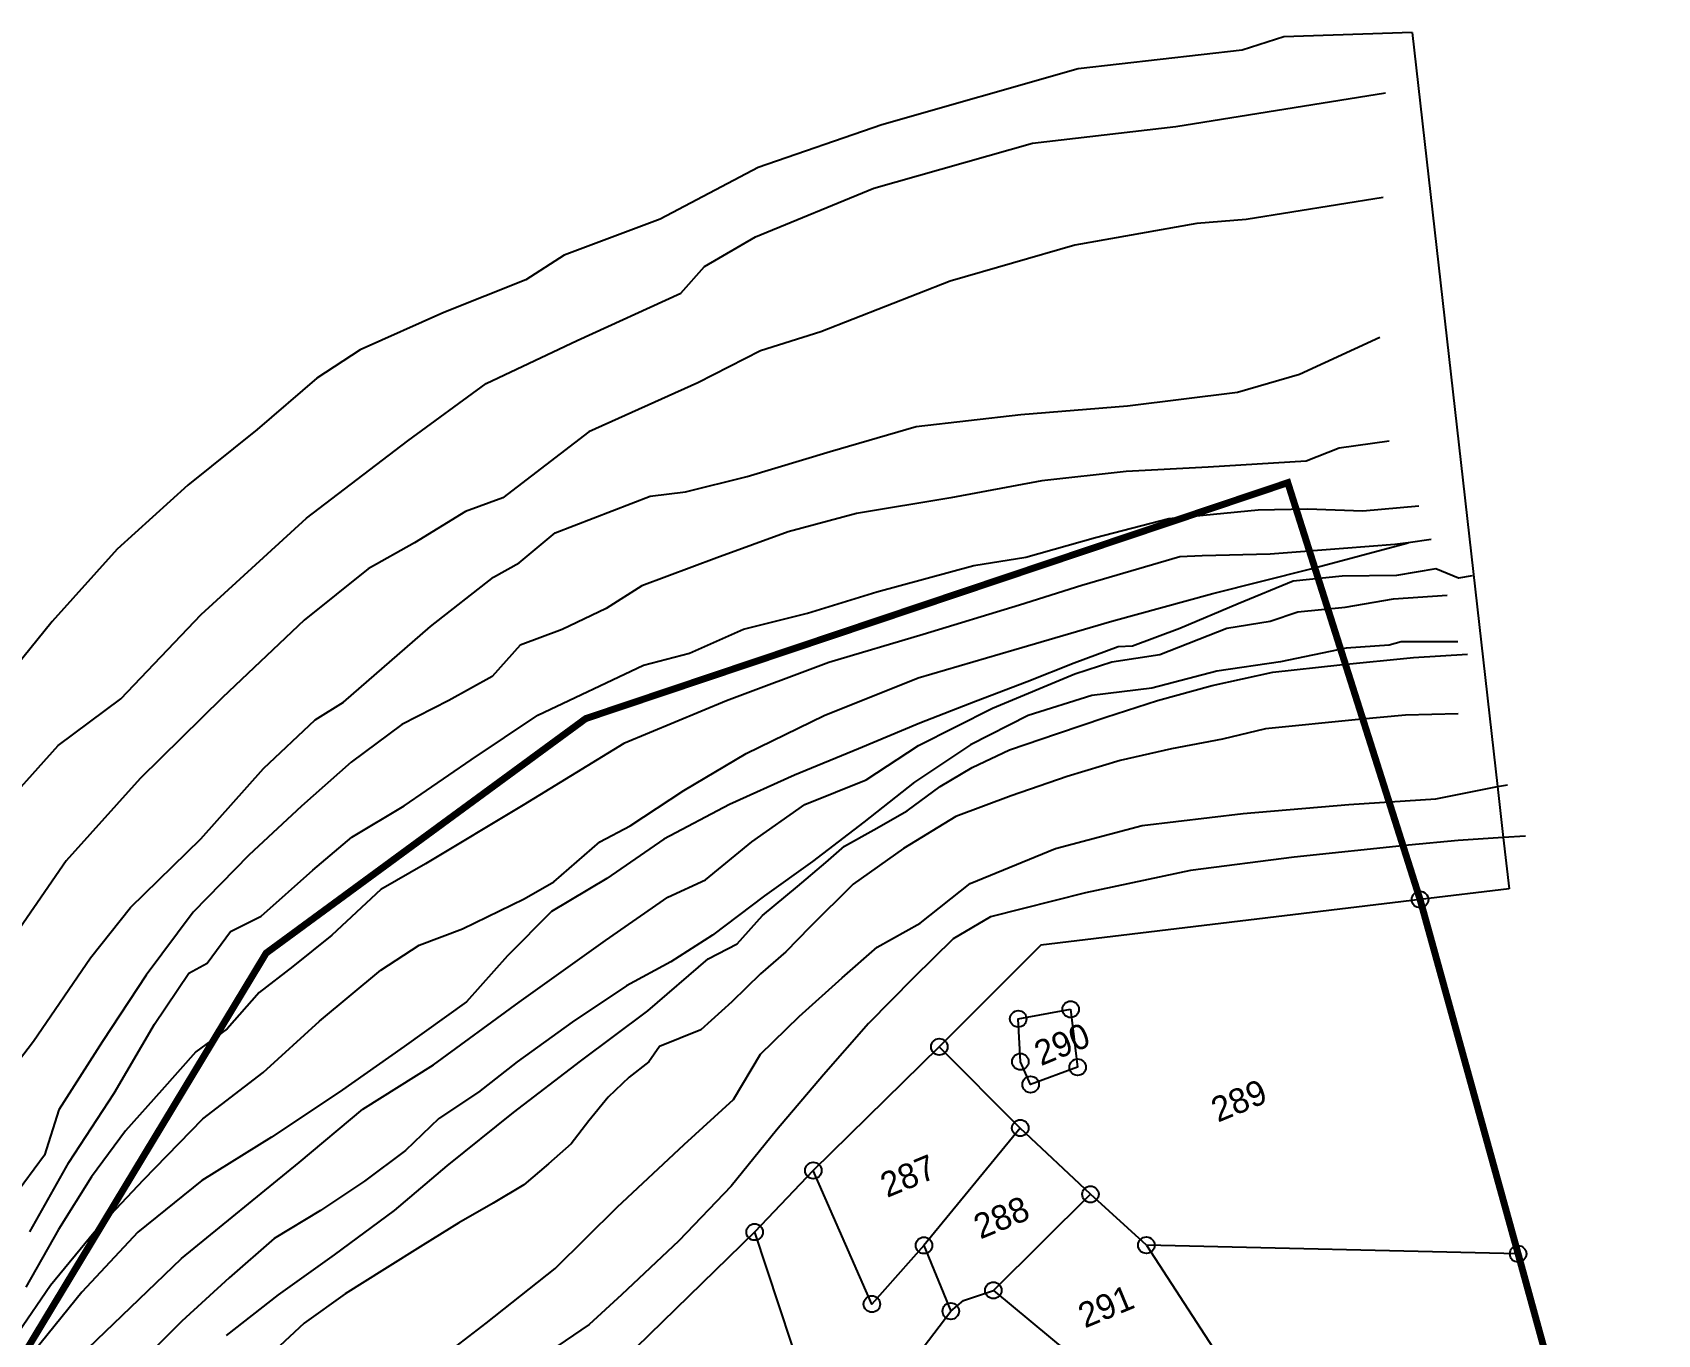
# Model space of a CAD drawing. Header units: metres. Extents: x 305825 to 307513, y 1943141 to 1944871.
# Drawn here: x 306342 to 306892, y 1944430 to 1944871 of the extents above; entities that cross this region are included whole.
import ezdxf

# ---------------------------------------------------------------- set-up
doc = ezdxf.new("R2010")
doc.units = ezdxf.units.M
doc.linetypes.add('DASHDOT', pattern=[1, 0.5, -0.25, 0, -0.25])
for name, color, linetype in [('LINE_WATER', 4, 'Continuous'), ('OFF', 1, 'Continuous'), ('POLY_PARCEL', 6, 'Continuous'), ('POLY_WATER', 4, 'Continuous'), ('SYM_STONE', 1, 'Continuous'), ('TEXT_PARCEL', 7, 'Continuous'), ('V_BOUND_LINE', 7, 'Continuous'), ('V_BOUND_STREAM_LINE', 7, 'DASHDOT')]:
    doc.layers.add(name, color=color, linetype=linetype)
doc.styles.add('TEXT_MAP', font='')
doc.styles.get('TEXT_MAP').set_extended_font_data('Kruti Dev 050')

# ---------------------------------------------------------------- blocks, each defined once
blk = doc.blocks.new('STONE')
blk.add_circle((0, 0), 0.851)

msp = doc.modelspace()

# ---------------------------------------------------------------- linework, layer by layer
at = {"layer": 'LINE_WATER'}
for points in [[(306328.09, 1944604.47), (306350.47, 1944629.34), (306371.65, 1944645.15), (306398.86, 1944673.68), (306434.6, 1944706.28), (306468.85, 1944732.49), (306495.42, 1944751.92), (306526.22, 1944766.48), (306561.35, 1944782.57), (306569.36, 1944791.55), (306586.58, 1944801.59), (306626.77, 1944818.12), (306680.47, 1944833.36), (306729.03, 1944839.03), (306800.06, 1944850.43)], [(306328.09, 1944604.47), (306350.47, 1944629.34), (306371.65, 1944645.15), (306398.86, 1944673.68), (306434.6, 1944706.28), (306468.85, 1944732.49), (306495.42, 1944751.92), (306526.22, 1944766.48), (306561.35, 1944782.57), (306569.36, 1944791.55), (306586.58, 1944801.59), (306626.77, 1944818.12), (306680.47, 1944833.36), (306729.03, 1944839.03), (306800.06, 1944850.43)], [(306799.2, 1944814.92), (306752.85, 1944807.55), (306736.07, 1944806.1), (306694.82, 1944798.78), (306652.53, 1944786.62), (306608.75, 1944769.42), (306588.36, 1944763.03), (306567.08, 1944752.14), (306530.2, 1944735.6), (306501.01, 1944713.15), (306488.41, 1944708.61), (306471.15, 1944698.01), (306455.38, 1944689.12), (306433.75, 1944671.74), (306406.12, 1944645.53), (306378.18, 1944618.08), (306353.19, 1944590.2), (306331.22, 1944558.34)], [(306799.2, 1944814.92), (306752.85, 1944807.55), (306736.07, 1944806.1), (306694.82, 1944798.78), (306652.53, 1944786.62), (306608.75, 1944769.42), (306588.36, 1944763.03), (306567.08, 1944752.14), (306530.2, 1944735.6), (306501.01, 1944713.15), (306488.41, 1944708.61), (306471.15, 1944698.01), (306455.38, 1944689.12), (306433.75, 1944671.74), (306406.12, 1944645.53), (306378.18, 1944618.08), (306353.19, 1944590.2), (306331.22, 1944558.34)], [(306330.35, 1944513.86), (306342.11, 1944529.08), (306361.43, 1944557.36), (306374.92, 1944574.4), (306398.79, 1944597.68), (306419.96, 1944621.49), (306437.53, 1944638.01), (306447.04, 1944644.02), (306476.56, 1944669.64), (306497.92, 1944686.36), (306506.54, 1944691.18), (306518.74, 1944701.34), (306550.99, 1944713.75), (306562.92, 1944715.26), (306583.8, 1944720.47), (306611.88, 1944728.95), (306641.1, 1944737.34), (306676.52, 1944741.42), (306712.67, 1944744.42), (306749.84, 1944748.95), (306770.9, 1944755.06), (306798.13, 1944767.6)], [(306330.35, 1944513.86), (306342.11, 1944529.08), (306361.43, 1944557.36), (306374.92, 1944574.4), (306398.79, 1944597.68), (306419.96, 1944621.49), (306437.53, 1944638.01), (306447.04, 1944644.02), (306476.56, 1944669.64), (306497.92, 1944686.36), (306506.54, 1944691.18), (306518.74, 1944701.34), (306550.99, 1944713.75), (306562.92, 1944715.26), (306583.8, 1944720.47), (306611.88, 1944728.95), (306641.1, 1944737.34), (306676.52, 1944741.42), (306712.67, 1944744.42), (306749.84, 1944748.95), (306770.9, 1944755.06), (306798.13, 1944767.6)], [(306801.29, 1944732.37), (306784.32, 1944730.02), (306773.16, 1944725.67), (306739.93, 1944723.61), (306712.24, 1944722.18), (306683.62, 1944719), (306652.76, 1944713.23), (306620.9, 1944707.87), (306597.67, 1944701.68), (306573.56, 1944692.92), (306548.15, 1944683.35), (306536.01, 1944675.69), (306521.16, 1944668.57), (306506.91, 1944663.34), (306497.41, 1944652.65), (306482.72, 1944644.49), (306466.89, 1944636.41), (306449.71, 1944623.62), (306432.83, 1944608.76), (306415.02, 1944592.14), (306396.12, 1944572.86), (306380.27, 1944551.53), (306365.47, 1944528.98), (306350.64, 1944505.87), (306345.83, 1944490.51), (306331.75, 1944471.57)], [(306801.29, 1944732.37), (306784.32, 1944730.02), (306773.16, 1944725.67), (306739.93, 1944723.61), (306712.24, 1944722.18), (306683.62, 1944719), (306652.76, 1944713.23), (306620.9, 1944707.87), (306597.67, 1944701.68), (306573.56, 1944692.92), (306548.15, 1944683.35), (306536.01, 1944675.69), (306521.16, 1944668.57), (306506.91, 1944663.34), (306497.41, 1944652.65), (306482.72, 1944644.49), (306466.89, 1944636.41), (306449.71, 1944623.62), (306432.83, 1944608.76), (306415.02, 1944592.14), (306396.12, 1944572.86), (306380.27, 1944551.53), (306365.47, 1944528.98), (306350.64, 1944505.87), (306345.83, 1944490.51), (306331.75, 1944471.57)], [(306340.79, 1944464.55), (306354.07, 1944488.05), (306369.37, 1944511.55), (306383.05, 1944534.88), (306394.72, 1944552.19), (306400.95, 1944555.53), (306408.82, 1944566.24), (306419.14, 1944571.44), (306436.71, 1944587.02), (306449.89, 1944598.26), (306467.67, 1944608.89), (306490.3, 1944624.39), (306512.91, 1944639.54), (306548.68, 1944656.47), (306564.33, 1944660.54), (306582.62, 1944668.71), (306604.26, 1944674.09), (306627.77, 1944681.41), (306660.54, 1944690.24), (306678.18, 1944693.12), (306701.79, 1944699.81), (306726.69, 1944706.21), (306756.89, 1944709.11), (306773.59, 1944709.43), (306792.37, 1944708.77), (306811.32, 1944710.52)], [(306340.79, 1944464.55), (306354.07, 1944488.05), (306369.37, 1944511.55), (306383.05, 1944534.88), (306394.72, 1944552.19), (306400.95, 1944555.53), (306408.82, 1944566.24), (306419.14, 1944571.44), (306436.71, 1944587.02), (306449.89, 1944598.26), (306467.67, 1944608.89), (306490.3, 1944624.39), (306512.91, 1944639.54), (306548.68, 1944656.47), (306564.33, 1944660.54), (306582.62, 1944668.71), (306604.26, 1944674.09), (306627.77, 1944681.41), (306660.54, 1944690.24), (306678.18, 1944693.12), (306701.79, 1944699.81), (306726.69, 1944706.21), (306756.89, 1944709.11), (306773.59, 1944709.43), (306792.37, 1944708.77), (306811.32, 1944710.52)], [(306336.85, 1944430.45), (306347.87, 1944446.49), (306362.63, 1944464.41), (306379.31, 1944482.12), (306399.47, 1944502.78), (306419.83, 1944518.51), (306438.99, 1944535.91), (306459.73, 1944553.13), (306472.71, 1944561.61), (306487.42, 1944567.13), (306508.22, 1944577.35), (306518.3, 1944583.12), (306533.86, 1944596.69), (306544.13, 1944602.03), (306562.35, 1944614.03), (306583.52, 1944626.57), (306609.92, 1944639.45), (306641.72, 1944652.22), (306674.19, 1944661.76), (306707.3, 1944671.39), (306741.49, 1944680.81), (306774.79, 1944689.18), (306807.67, 1944697.99)], [(306336.85, 1944430.45), (306347.87, 1944446.49), (306362.63, 1944464.41), (306379.31, 1944482.12), (306399.47, 1944502.78), (306419.83, 1944518.51), (306438.99, 1944535.91), (306459.73, 1944553.13), (306472.71, 1944561.61), (306487.42, 1944567.13), (306508.22, 1944577.35), (306518.3, 1944583.12), (306533.86, 1944596.69), (306544.13, 1944602.03), (306562.35, 1944614.03), (306583.52, 1944626.57), (306609.92, 1944639.45), (306641.72, 1944652.22), (306674.19, 1944661.76), (306707.3, 1944671.39), (306741.49, 1944680.81), (306774.79, 1944689.18), (306807.67, 1944697.99)], [(306807.67, 1944697.99), (306803.14, 1944697.34), (306785.78, 1944695.99), (306760.99, 1944694.16), (306737.89, 1944693.54), (306730.41, 1944693.19), (306697.16, 1944683.5), (306676.06, 1944676.84), (306643.42, 1944666.9), (306611.43, 1944657.4), (306576.85, 1944644.48), (306542.08, 1944629.97), (306507.97, 1944609.04), (306474.91, 1944589.22), (306459.69, 1944580.48), (306443.09, 1944564.98), (306429.96, 1944554.43), (306418.48, 1944545.56), (306407.73, 1944533.32), (306397.02, 1944525.45), (306385.53, 1944512.56), (306373.27, 1944498.7), (306361.73, 1944483.11), (306350.59, 1944465.36), (306339.53, 1944445.79)], [(306807.67, 1944697.99), (306803.14, 1944697.34), (306785.78, 1944695.99), (306760.99, 1944694.16), (306737.89, 1944693.54), (306730.41, 1944693.19), (306697.16, 1944683.5), (306676.06, 1944676.84), (306643.42, 1944666.9), (306611.43, 1944657.4), (306576.85, 1944644.48), (306542.08, 1944629.97), (306507.97, 1944609.04), (306474.91, 1944589.22), (306459.69, 1944580.48), (306443.09, 1944564.98), (306429.96, 1944554.43), (306418.48, 1944545.56), (306407.73, 1944533.32), (306397.02, 1944525.45), (306385.53, 1944512.56), (306373.27, 1944498.7), (306361.73, 1944483.11), (306350.59, 1944465.36), (306339.53, 1944445.79)], [(306815.47, 1944699.11), (306807.67, 1944697.99)], [(306815.47, 1944699.11), (306807.67, 1944697.99)], [(306829.4, 1944686.73), (306824.7, 1944685.95), (306817.02, 1944689.12), (306803.79, 1944686.9), (306785.36, 1944686.7), (306768.76, 1944684.92), (306750.09, 1944677.26), (306730.32, 1944668.98), (306714.33, 1944662.92), (306709.49, 1944662.68), (306694.57, 1944657.24), (306678.69, 1944650.91), (306661.13, 1944644.2), (306642.33, 1944636.83), (306621.57, 1944628.13), (306599.89, 1944619.22), (306577.79, 1944609.3), (306555.63, 1944597.52), (306536.27, 1944584.22), (306517.55, 1944573.02), (306502.59, 1944558.03), (306488.69, 1944542.47), (306467.6, 1944527.28), (306445.6, 1944511.88), (306422.71, 1944496.61), (306399.09, 1944481.88), (306377.43, 1944464.44), (306358.48, 1944444.11), (306342.26, 1944424.08)], [(306829.4, 1944686.73), (306824.7, 1944685.95), (306817.02, 1944689.12), (306803.79, 1944686.9), (306785.36, 1944686.7), (306768.76, 1944684.92), (306750.09, 1944677.26), (306730.32, 1944668.98), (306714.33, 1944662.92), (306709.49, 1944662.68), (306694.57, 1944657.24), (306678.69, 1944650.91), (306661.13, 1944644.2), (306642.33, 1944636.83), (306621.57, 1944628.13), (306599.89, 1944619.22), (306577.79, 1944609.3), (306555.63, 1944597.52), (306536.27, 1944584.22), (306517.55, 1944573.02), (306502.59, 1944558.03), (306488.69, 1944542.47), (306467.6, 1944527.28), (306445.6, 1944511.88), (306422.71, 1944496.61), (306399.09, 1944481.88), (306377.43, 1944464.44), (306358.48, 1944444.11), (306342.26, 1944424.08)], [(306338.26, 1944389.28), (306357.78, 1944422.4), (306392.2, 1944455.5), (306432.05, 1944488.02), (306453.62, 1944506.08), (306477.61, 1944521.14), (306506.6, 1944542.29), (306535.86, 1944563.21), (306556.98, 1944577.91), (306569.7, 1944583.77), (306585.36, 1944596.71), (306603.34, 1944609.27), (306624.08, 1944617.63), (306641.79, 1944629.24), (306666.93, 1944641.93), (306694.83, 1944653.59), (306707.3, 1944657.67), (306723.6, 1944660.16), (306746.31, 1944669), (306760.94, 1944671.47), (306770.29, 1944674.59), (306786.31, 1944676.13), (306802.78, 1944679.03), (306820.93, 1944680.28)], [(306338.26, 1944389.28), (306357.78, 1944422.4), (306392.2, 1944455.5), (306432.05, 1944488.02), (306453.62, 1944506.08), (306477.61, 1944521.14), (306506.6, 1944542.29), (306535.86, 1944563.21), (306556.98, 1944577.91), (306569.7, 1944583.77), (306585.36, 1944596.71), (306603.34, 1944609.27), (306624.08, 1944617.63), (306641.79, 1944629.24), (306666.93, 1944641.93), (306694.83, 1944653.59), (306707.3, 1944657.67), (306723.6, 1944660.16), (306746.31, 1944669), (306760.94, 1944671.47), (306770.29, 1944674.59), (306786.31, 1944676.13), (306802.78, 1944679.03), (306820.93, 1944680.28)], [(306824.56, 1944664.47), (306805.34, 1944664.36), (306801.25, 1944663.33), (306786.71, 1944662.24), (306764.43, 1944657.6), (306742.89, 1944654.44), (306720.88, 1944648.74), (306700.56, 1944646.25), (306679.02, 1944639.41), (306659.43, 1944629.53), (306640.46, 1944616.89), (306623.38, 1944603.36), (306605.89, 1944590), (306589.71, 1944578.35), (306572.02, 1944565.07), (306557.96, 1944555.97), (306542.99, 1944547.84), (306524.54, 1944535.58), (306505.93, 1944522.09), (306492.83, 1944511.89), (306479.4, 1944502.89), (306468.06, 1944492.07), (306454.18, 1944481.71), (306439.29, 1944471.77), (306423.54, 1944462.31), (306408.41, 1944448.92), (306392.29, 1944434.28), (306375.82, 1944417.66)], [(306824.56, 1944664.47), (306805.34, 1944664.36), (306801.25, 1944663.33), (306786.71, 1944662.24), (306764.43, 1944657.6), (306742.89, 1944654.44), (306720.88, 1944648.74), (306700.56, 1944646.25), (306679.02, 1944639.41), (306659.43, 1944629.53), (306640.46, 1944616.89), (306623.38, 1944603.36), (306605.89, 1944590), (306589.71, 1944578.35), (306572.02, 1944565.07), (306557.96, 1944555.97), (306542.99, 1944547.84), (306524.54, 1944535.58), (306505.93, 1944522.09), (306492.83, 1944511.89), (306479.4, 1944502.89), (306468.06, 1944492.07), (306454.18, 1944481.71), (306439.29, 1944471.77), (306423.54, 1944462.31), (306408.41, 1944448.92), (306392.29, 1944434.28), (306375.82, 1944417.66)], [(306407.44, 1944429.44), (306425.1, 1944443.21), (306444.05, 1944456.68), (306464.36, 1944471.71), (306482.25, 1944486.92), (306504.65, 1944504.99), (306527.35, 1944522.36), (306550.16, 1944539.43), (306570.58, 1944557.03), (306580.47, 1944562.05), (306588.96, 1944571.68), (306600.86, 1944581.55), (306610.48, 1944589.64), (306616.8, 1944595.19), (306626.66, 1944600.71), (306637.97, 1944607.15), (306649.2, 1944615.41), (306660.02, 1944621.82), (306672.69, 1944627.83), (306688.92, 1944633.31), (306705.3, 1944638.85), (306722.8, 1944644.52), (306741.37, 1944649.62), (306761.83, 1944654.18), (306784.51, 1944656.64), (306809.55, 1944659.08), (306827.76, 1944660.19)], [(306407.44, 1944429.44), (306425.1, 1944443.21), (306444.05, 1944456.68), (306464.36, 1944471.71), (306482.25, 1944486.92), (306504.65, 1944504.99), (306527.35, 1944522.36), (306550.16, 1944539.43), (306570.58, 1944557.03), (306580.47, 1944562.05), (306588.96, 1944571.68), (306600.86, 1944581.55), (306610.48, 1944589.64), (306616.8, 1944595.19), (306626.66, 1944600.71), (306637.97, 1944607.15), (306649.2, 1944615.41), (306660.02, 1944621.82), (306672.69, 1944627.83), (306688.92, 1944633.31), (306705.3, 1944638.85), (306722.8, 1944644.52), (306741.37, 1944649.62), (306761.83, 1944654.18), (306784.51, 1944656.64), (306809.55, 1944659.08), (306827.76, 1944660.19)], [(306824.64, 1944640.07), (306806.77, 1944639.52), (306790.93, 1944638.14), (306759.33, 1944634.98), (306744.82, 1944631.39), (306727.5, 1944628.14), (306710.12, 1944624.2), (306692.16, 1944618.84), (306673.21, 1944612.23), (306654.44, 1944605.2), (306636.72, 1944594.42), (306619.74, 1944582.27), (306605.08, 1944567.74), (306596.9, 1944559.41), (306588.36, 1944551.93), (306578.63, 1944542.46), (306568.08, 1944532.98), (306554.12, 1944527.27), (306550.46, 1944522.15), (306543.82, 1944516.97), (306536.71, 1944510.09), (306530.21, 1944502.12), (306524.15, 1944494.34), (306516.49, 1944487.56), (306508.12, 1944480.49), (306497.72, 1944474.25), (306486.19, 1944467.54), (306473.97, 1944460.05), (306461.01, 1944451.91), (306447.69, 1944443.46), (306433.78, 1944433.59), (306420.53, 1944421.31)], [(306824.64, 1944640.07), (306806.77, 1944639.52), (306790.93, 1944638.14), (306759.33, 1944634.98), (306744.82, 1944631.39), (306727.5, 1944628.14), (306710.12, 1944624.2), (306692.16, 1944618.84), (306673.21, 1944612.23), (306654.44, 1944605.2), (306636.72, 1944594.42), (306619.74, 1944582.27), (306605.08, 1944567.74), (306596.9, 1944559.41), (306588.36, 1944551.93), (306578.63, 1944542.46), (306568.08, 1944532.98), (306554.12, 1944527.27), (306550.46, 1944522.15), (306543.82, 1944516.97), (306536.71, 1944510.09), (306530.21, 1944502.12), (306524.15, 1944494.34), (306516.49, 1944487.56), (306508.12, 1944480.49), (306497.72, 1944474.25), (306486.19, 1944467.54), (306473.97, 1944460.05), (306461.01, 1944451.91), (306447.69, 1944443.46), (306433.78, 1944433.59), (306420.53, 1944421.31)], [(306473.39, 1944416.63), (306495.43, 1944433.55), (306518.83, 1944452.05), (306539.75, 1944472.86), (306562.52, 1944494.1), (306579.23, 1944509.32), (306588.33, 1944524.73), (306601.41, 1944537.43), (306615.97, 1944550.58), (306627.83, 1944560.94), (306642.45, 1944569.1), (306659.39, 1944582.57), (306688.22, 1944594.44), (306717.58, 1944602.19), (306751.81, 1944606.26), (306787.64, 1944609.32), (306817.08, 1944611.24), (306837.97, 1944615.36)], [(306473.39, 1944416.63), (306495.43, 1944433.55), (306518.83, 1944452.05), (306539.75, 1944472.86), (306562.52, 1944494.1), (306579.23, 1944509.32), (306588.33, 1944524.73), (306601.41, 1944537.43), (306615.97, 1944550.58), (306627.83, 1944560.94), (306642.45, 1944569.1), (306659.39, 1944582.57), (306688.22, 1944594.44), (306717.58, 1944602.19), (306751.81, 1944606.26), (306787.64, 1944609.32), (306817.08, 1944611.24), (306837.97, 1944615.36)], [(306837.97, 1944615.36), (306841.31, 1944616.02)], [(306837.97, 1944615.36), (306841.31, 1944616.02)], [(306839.92, 1944598.09), (306824.61, 1944597.13), (306807.85, 1944595.53), (306769.11, 1944591.43), (306734.01, 1944586.99), (306698.41, 1944579.34), (306666.18, 1944571.24), (306653.62, 1944563.77), (306640.1, 1944550.55), (306624.96, 1944535.15), (306609.68, 1944517.68), (306593.75, 1944498.94), (306578.43, 1944479.95), (306560.72, 1944461.48), (306541.29, 1944443.12), (306530.28, 1944433.12), (306516.91, 1944423.97)], [(306839.92, 1944598.09), (306824.61, 1944597.13), (306807.85, 1944595.53), (306769.11, 1944591.43), (306734.01, 1944586.99), (306698.41, 1944579.34), (306666.18, 1944571.24), (306653.62, 1944563.77), (306640.1, 1944550.55), (306624.96, 1944535.15), (306609.68, 1944517.68), (306593.75, 1944498.94), (306578.43, 1944479.95), (306560.72, 1944461.48), (306541.29, 1944443.12), (306530.28, 1944433.12), (306516.91, 1944423.97)], [(306847.46, 1944598.57), (306839.92, 1944598.09)], [(306847.46, 1944598.57), (306839.92, 1944598.09)]]:
    msp.add_lwpolyline(points, dxfattribs=at)
at = {"layer": 'OFF'}
for points in [[(306809.1, 1944870.87), (306837.97, 1944615.36)], [(306809.1, 1944870.87), (306837.97, 1944615.36)], [(306837.97, 1944615.36), (306839.92, 1944598.09)], [(306837.97, 1944615.36), (306839.92, 1944598.09)], [(306839.92, 1944598.09), (306841.87, 1944580.78)], [(306839.92, 1944598.09), (306841.87, 1944580.78)]]:
    msp.add_lwpolyline(points, dxfattribs=at)
at = {"layer": 'POLY_PARCEL'}
msp.add_lwpolyline([(306693.38, 1944539.91), (306695.74, 1944520.29), (306679.82, 1944514.44), (306676.36, 1944522.17), (306675.62, 1944536.68)], close=True, dxfattribs=at)
msp.add_lwpolyline([(306693.38, 1944539.91), (306695.74, 1944520.29), (306679.82, 1944514.44), (306676.36, 1944522.17), (306675.62, 1944536.68)], close=True, dxfattribs=at)
for points in [[(306676.31, 1944499.69), (306648.89, 1944527.19)], [(306676.31, 1944499.69), (306648.89, 1944527.19)], [(306676.31, 1944499.69), (306643.7, 1944459.92)], [(306676.31, 1944499.69), (306643.7, 1944459.92)], [(306700.09, 1944477.23), (306676.31, 1944499.69)], [(306700.09, 1944477.23), (306676.31, 1944499.69)], [(306643.7, 1944459.92), (306626.06, 1944440.05), (306606.21, 1944485.29)], [(306643.7, 1944459.92), (306626.06, 1944440.05), (306606.21, 1944485.29)], [(306667.21, 1944444.69), (306700.09, 1944477.23)], [(306667.21, 1944444.69), (306700.09, 1944477.23)], [(306719.04, 1944459.99), (306700.09, 1944477.23)], [(306719.04, 1944459.99), (306700.09, 1944477.23)], [(306586.33, 1944464.44), (306606.97, 1944401.87)], [(306586.33, 1944464.44), (306606.97, 1944401.87)], [(306643.7, 1944459.92), (306652.79, 1944437.66)], [(306643.7, 1944459.92), (306652.79, 1944437.66)], [(306719.04, 1944459.99), (306757.15, 1944401.4), (306774.6, 1944390.53)], [(306844.95, 1944457.05), (306719.04, 1944459.99)], [(306719.04, 1944459.99), (306757.15, 1944401.4), (306774.6, 1944390.53)], [(306844.95, 1944457.05), (306719.04, 1944459.99)], [(306652.79, 1944437.66), (306657.04, 1944441.26), (306667.21, 1944444.69)], [(306652.79, 1944437.66), (306657.04, 1944441.26), (306667.21, 1944444.69)], [(306667.21, 1944444.69), (306717.82, 1944402.62)], [(306667.21, 1944444.69), (306717.82, 1944402.62)], [(306638.38, 1944392.37), (306633.74, 1944412.57), (306652.79, 1944437.66)], [(306638.38, 1944392.37), (306633.74, 1944412.57), (306652.79, 1944437.66)]]:
    msp.add_lwpolyline(points, dxfattribs=at)
at = {"layer": 'POLY_WATER'}
for points in [[(306809.1, 1944870.87), (306765.58, 1944869.36), (306751.43, 1944864.87), (306695.97, 1944858.54), (306629.44, 1944839.63), (306587.57, 1944825.16), (306554.39, 1944807.67), (306521.81, 1944795.4), (306508.83, 1944787.12), (306481.02, 1944776), (306452.75, 1944763.31), (306438.08, 1944753.78), (306417.82, 1944736.41), (306394.37, 1944717.45), (306370.38, 1944695.78), (306348.37, 1944671.34), (306326.01, 1944643.73)], [(306809.1, 1944870.87), (306765.58, 1944869.36), (306751.43, 1944864.87), (306695.97, 1944858.54), (306629.44, 1944839.63), (306587.57, 1944825.16), (306554.39, 1944807.67), (306521.81, 1944795.4), (306508.83, 1944787.12), (306481.02, 1944776), (306452.75, 1944763.31), (306438.08, 1944753.78), (306417.82, 1944736.41), (306394.37, 1944717.45), (306370.38, 1944695.78), (306348.37, 1944671.34), (306326.01, 1944643.73)], [(306811.74, 1944577.1), (306683.28, 1944561.69), (306648.89, 1944527.19)], [(306811.74, 1944577.1), (306683.28, 1944561.69), (306648.89, 1944527.19)], [(306841.87, 1944580.78), (306811.74, 1944577.1)], [(306841.87, 1944580.78), (306811.74, 1944577.1)], [(306648.89, 1944527.19), (306606.21, 1944485.29)], [(306648.89, 1944527.19), (306606.21, 1944485.29)], [(306606.21, 1944485.29), (306586.33, 1944464.44)], [(306606.21, 1944485.29), (306586.33, 1944464.44)], [(306586.33, 1944464.44), (306532.75, 1944412.22)], [(306586.33, 1944464.44), (306532.75, 1944412.22)]]:
    msp.add_lwpolyline(points, dxfattribs=at)
at = {"layer": 'V_BOUND_LINE', "const_width": 2.35}
for points in [[(306811.74, 1944577.1), (306844.95, 1944457.05)], [(306811.74, 1944577.1), (306844.95, 1944457.05)], [(306844.95, 1944457.05), (306890.98, 1944289.36)], [(306844.95, 1944457.05), (306890.98, 1944289.36)]]:
    msp.add_lwpolyline(points, dxfattribs=at)
at = {"layer": 'V_BOUND_STREAM_LINE', "ltscale": 10, "const_width": 2.35}
msp.add_lwpolyline([(306811.74, 1944577.1), (306766.93, 1944718.33), (306529.15, 1944638.42), (306420.88, 1944558.95), (306420.88, 1944558.95), (306241.65, 1944262.14), (305998.5, 1944197.97), (305998.5, 1944197.97), (305937.09, 1944207.06), (305928.47, 1943998.33)], dxfattribs=at)
msp.add_lwpolyline([(306811.74, 1944577.1), (306766.93, 1944718.33), (306529.15, 1944638.42), (306420.88, 1944558.95), (306420.88, 1944558.95), (306241.65, 1944262.14), (305998.5, 1944197.97), (305998.5, 1944197.97), (305937.09, 1944207.06), (305928.47, 1943998.33)], dxfattribs=at)

# ---------------------------------------------------------------- block references
at = {"layer": 'SYM_STONE', "xscale": 3.287206410636717, "yscale": 3.287206410636717, "zscale": 3.287206410636717, "rotation": 22.52870539313591}
for p in [(306811.74, 1944577.1), (306811.74, 1944577.1), (306693.38, 1944539.91), (306693.38, 1944539.91), (306675.62, 1944536.68), (306675.62, 1944536.68), (306648.89, 1944527.19), (306648.89, 1944527.19), (306676.36, 1944522.17), (306676.36, 1944522.17), (306695.74, 1944520.29), (306695.74, 1944520.29), (306679.82, 1944514.44), (306679.82, 1944514.44), (306676.31, 1944499.69), (306676.31, 1944499.69), (306606.21, 1944485.29), (306606.21, 1944485.29), (306700.09, 1944477.23), (306700.09, 1944477.23), (306586.33, 1944464.44), (306586.33, 1944464.44), (306643.7, 1944459.92), (306643.7, 1944459.92), (306719.04, 1944459.99), (306719.04, 1944459.99), (306844.95, 1944457.05), (306844.95, 1944457.05), (306667.21, 1944444.69), (306667.21, 1944444.69), (306626.06, 1944440.05), (306626.06, 1944440.05), (306652.79, 1944437.66), (306652.79, 1944437.66)]:
    msp.add_blockref('STONE', p, dxfattribs=at)

# ---------------------------------------------------------------- texts
at = {"layer": 'TEXT_PARCEL', "style": 'TEXT_MAP'}
for s, p in [('290', (306683.34, 1944520.61)), ('290', (306683.34, 1944520.61)), ('289', (306743.27, 1944501.48)), ('289', (306743.27, 1944501.48)), ('287', (306631.2, 1944475.97)), ('287', (306631.2, 1944475.97)), ('288', (306662.81, 1944461.9)), ('288', (306662.81, 1944461.9)), ('291', (306698.22, 1944431.76)), ('291', (306698.22, 1944431.76))]:
    msp.add_text(s, height=8.453, rotation=22.5287, dxfattribs=at).set_placement(p)

doc.saveas('drawing.dxf')
